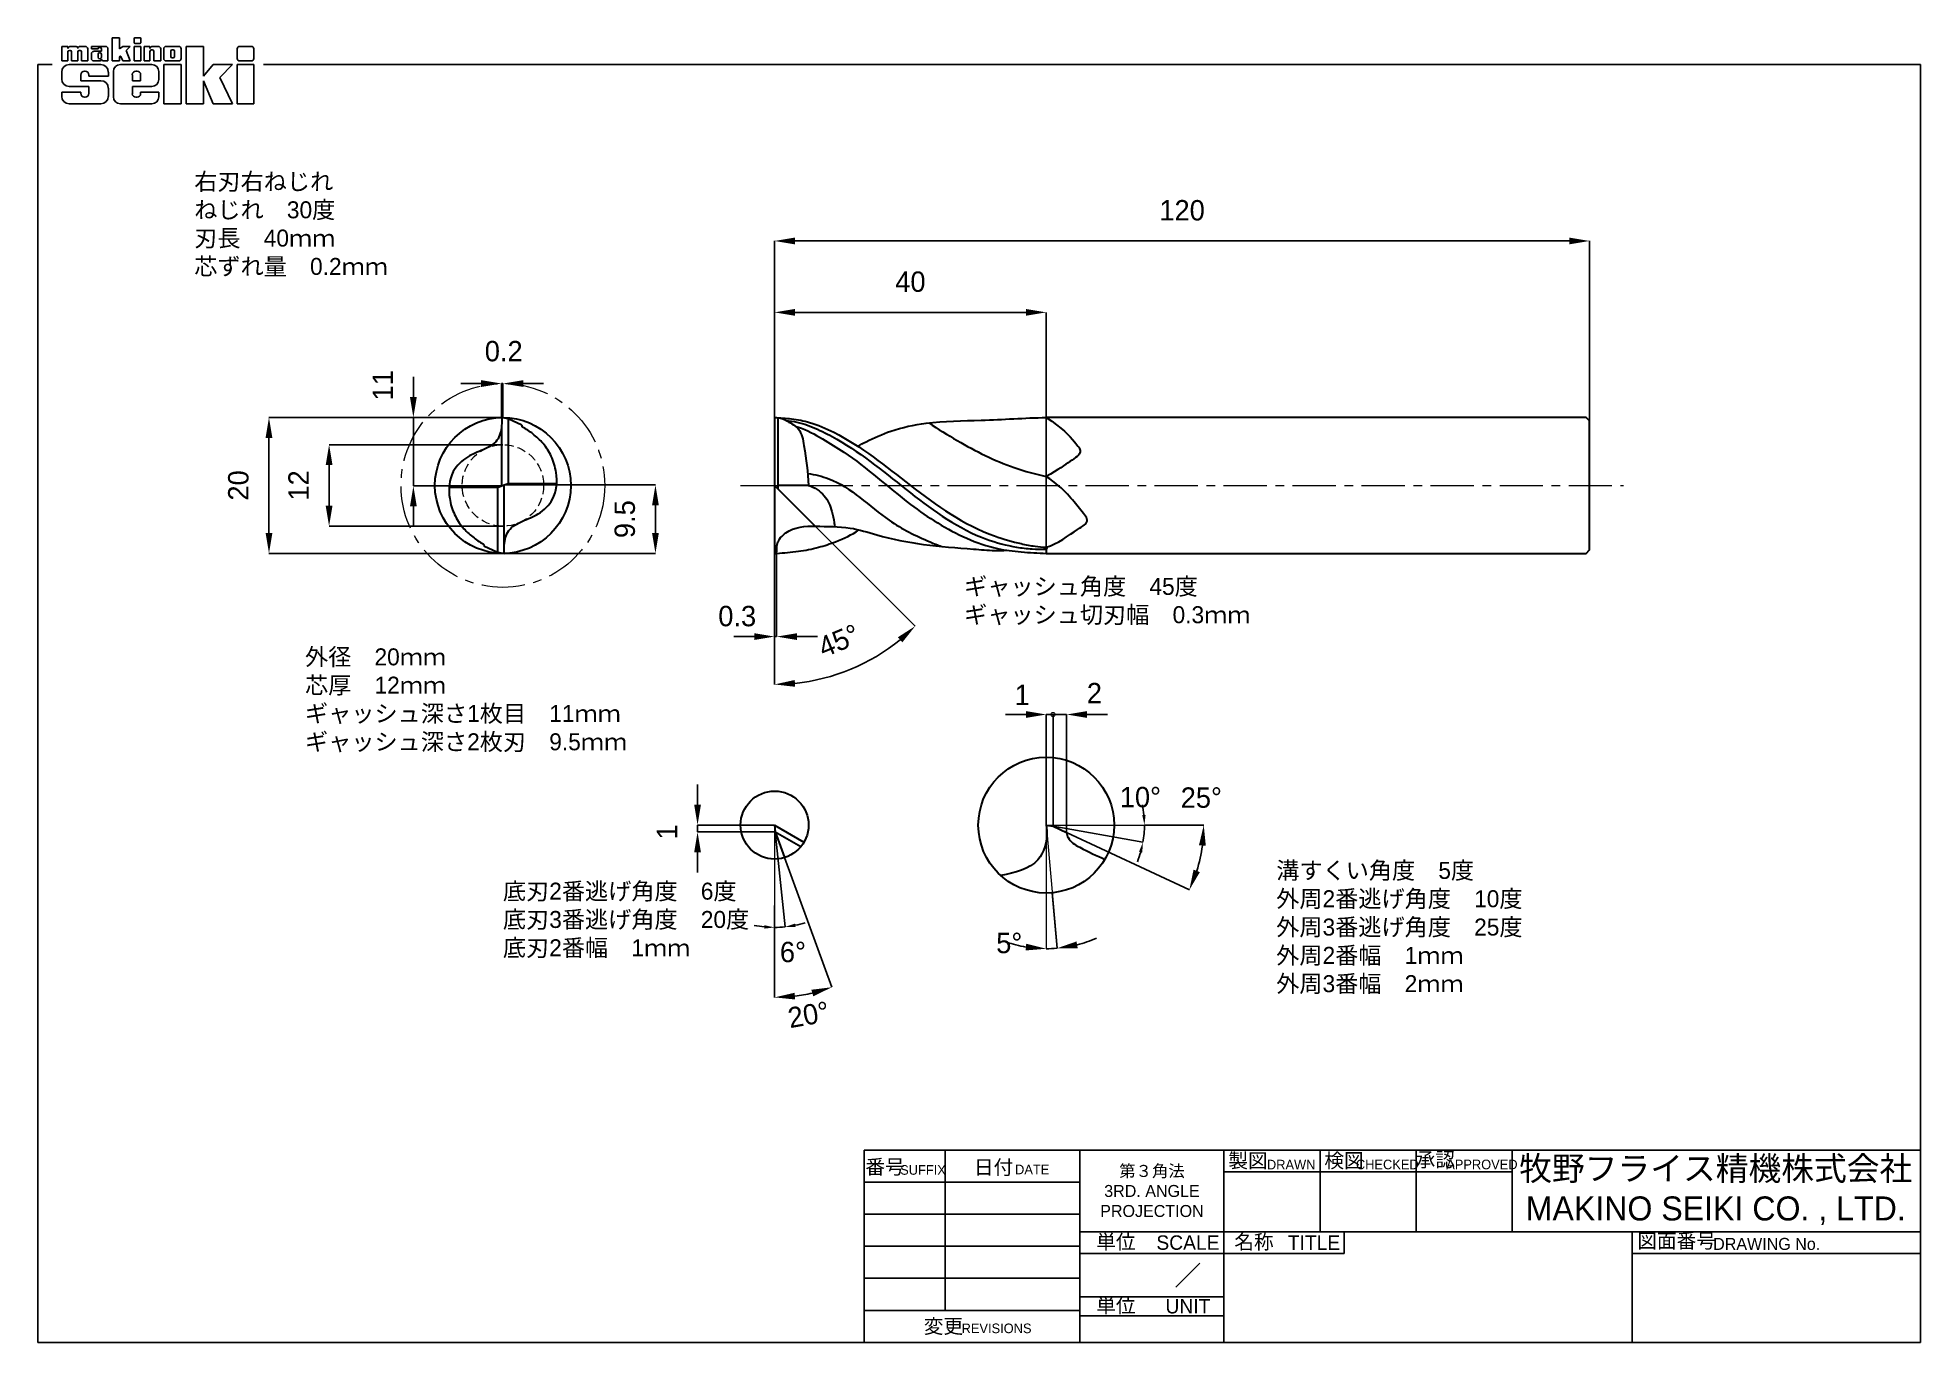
# Paper-space layout '用紙A4横' of a CAD drawing. Header units: millimetres. Extents: x 4 to 281, y 4 to 196.
# The model-space entities are those that its viewports show. They can reach past a viewport. Long polylines and large blocks are cut down to what shows.
import ezdxf
from ezdxf.enums import TextEntityAlignment as Align

# ---------------------------------------------------------------- set-up
doc = ezdxf.new("R2010")
doc.units = ezdxf.units.MM
doc.linetypes.add('CENTER', pattern=[50.8, 31.75, -6.35, 6.35, -6.35])
doc.linetypes.add('HIDDEN', pattern=[9.525, 6.35, -3.175])
for name, color, linetype, lineweight in [('01_中心線', 5, 'CENTER', 5), ('03_外形線', 7, 'Continuous', 30), ('04_寸法線', 1, 'Continuous', 15)]:
    doc.layers.add(name, color=color, linetype=linetype, lineweight=lineweight)
doc.layers.get('Defpoints').off()
doc.styles.get("Standard").update_dxf_attribs({"font": 'msgoth90.ttc'})
doc.dimstyles.new('DIM', dxfattribs={"dimtxt": 7.5, "dimasz": 10, "dimexe": 0, "dimexo": 0, "dimgap": 3, "dimtad": 1, "dimdsep": 46, "dimtxsty": 'Standard', "dimcen": 2.5, "dimazin": 2, "dimtfac": 1, "dimtmove": 1, "dimatfit": 3, "dimfxl": 1, "dimarcsym": 0})

# ---------------------------------------------------------------- blocks, each defined once
blk = doc.blocks.new('A$C31036831')
at = {"color": 4, "linetype": 'Continuous'}
for p, q in [((10.97, 192.06), (12.06, 192.06)), ((10.97, 192.06), (10.97, 188.65)), ((12.06, 192.06), (12.06, 190.42)), ((14.22, 191.32), (14.22, 191.93)), ((14.34, 192.05), (15.07, 192.05)), ((15.19, 191.93), (15.19, 191.32)), ((3.54, 190.78), (3.54, 188.65)), ((4.45, 190.78), (3.54, 190.78)), ((3.54, 188.65), (4.45, 188.65)), ((4.45, 190.47), (4.45, 190.78)), ((4.45, 188.65), (4.45, 189.96)), ((4.66, 190.17), (4.78, 190.17)), ((5.66, 190.78), (4.73, 190.78)), ((5, 189.96), (5, 188.65)), ((5, 188.65), (5.91, 188.65)), ((5.91, 190.47), (5.91, 190.53)), ((5.91, 188.65), (5.91, 189.96)), ((6.12, 190.17), (6.24, 190.17)), ((7, 190.78), (6.17, 190.78)), ((6.46, 189.96), (6.46, 188.65)), ((6.46, 188.65), (7.37, 188.65)), ((7.37, 188.65), (7.37, 190.41)), ((7.92, 190.78), (9.98, 190.78)), ((7.92, 190.41), (7.92, 190.78)), ((8.89, 190.41), (7.92, 190.41)), ((7.92, 188.95), (7.92, 189.68)), ((8.22, 188.65), (9.12, 188.65)), ((8.28, 190.05), (9.38, 190.05)), ((8.89, 189.62), (8.89, 189.19)), ((9.38, 190.05), (9.38, 190.41)), ((9.38, 189.19), (9.38, 189.62)), ((9.7, 188.65), (9.66, 188.65)), ((10.35, 188.65), (9.7, 188.65)), ((10.35, 190.41), (10.35, 188.65)), ((10.97, 188.65), (12.06, 188.65)), ((12.06, 190.42), (12.55, 190.78)), ((12.06, 188.65), (12.06, 189.26)), ((12.21, 189.34), (12.23, 189.29)), ((12.23, 189.29), (12.55, 188.65)), ((12.55, 190.78), (13.64, 190.78)), ((12.55, 188.65), (13.64, 188.65)), ((13.64, 190.78), (13.03, 190.18)), ((13.03, 190.18), (13.64, 188.65)), ((14.22, 190.78), (15.19, 190.78)), ((14.22, 188.65), (14.22, 190.78)), ((15.19, 188.65), (14.22, 188.65)), ((15.07, 191.2), (14.34, 191.2)), ((15.19, 190.78), (15.19, 188.65)), ((15.68, 190.77), (16.53, 190.77)), ((15.68, 188.64), (15.68, 190.77)), ((16.53, 188.64), (15.68, 188.64)), ((16.53, 190.77), (16.53, 190.47)), ((16.53, 190.07), (16.53, 188.64)), ((16.87, 190.28), (16.75, 190.28)), ((16.82, 190.77), (17.75, 190.77)), ((17.08, 188.64), (17.08, 190.07)), ((18.12, 188.64), (17.08, 188.64)), ((18.12, 190.4), (18.12, 188.64)), ((18.56, 190.41), (18.56, 189.01)), ((20.75, 190.78), (18.93, 190.78)), ((18.93, 188.65), (20.75, 188.65)), ((19.59, 189.29), (19.59, 190.08)), ((19.81, 190.29), (19.93, 190.29)), ((19.93, 189.07), (19.81, 189.07)), ((20.14, 190.08), (20.14, 189.29)), ((21.12, 189.01), (21.12, 190.41)), ((24.4, 190.78), (21.85, 190.78)), ((21.85, 190.78), (21.85, 182.32)), ((24.4, 186.4), (24.4, 190.78)), ((29.39, 190.41), (29.39, 189.01)), ((31.46, 190.78), (29.75, 190.78)), ((29.75, 188.65), (31.46, 188.65)), ((31.82, 189.01), (31.82, 190.41)), ((3.54, 187), (3.54, 185.97)), ((9.31, 188.1), (4.63, 188.1)), ((6.33, 185.73), (6.33, 186.55)), ((9.31, 185.73), (6.33, 185.73)), ((6.91, 187.13), (6.97, 187.13)), ((7.55, 186.55), (7.55, 186.4)), ((7.55, 186.4), (10.41, 186.4)), ((10.41, 186.4), (10.41, 187)), ((11.14, 187.07), (11.14, 183.36)), ((16.8, 188.1), (12.17, 188.1)), ((13.94, 186.61), (13.94, 185.73)), ((13.94, 185.73), (15.15, 185.73)), ((14.64, 187.13), (14.45, 187.13)), ((15.15, 185.73), (15.15, 186.61)), ((17.83, 185.91), (17.83, 187.07)), ((18.56, 182.32), (18.56, 188.1)), ((18.56, 188.1), (21.12, 188.1)), ((21.12, 188.1), (21.12, 182.32)), ((25.86, 188.1), (24.4, 186.4)), ((24.4, 185.73), (25.86, 182.32)), ((24.4, 182.32), (24.4, 185.73)), ((28.66, 188.1), (25.86, 188.1)), ((26.83, 186.21), (28.66, 188.1)), ((28.66, 182.32), (26.83, 186.21)), ((29.39, 182.32), (29.39, 188.1)), ((29.39, 188.1), (31.82, 188.1)), ((31.82, 188.1), (31.82, 182.32)), ((6.33, 184.02), (3.54, 184.02)), ((3.54, 184.02), (3.54, 183.42)), ((4.63, 184.88), (7.55, 184.88)), ((6.33, 183.87), (6.33, 184.02)), ((6.97, 183.29), (6.91, 183.29)), ((7.55, 184.88), (7.55, 183.87)), ((10.41, 183.42), (10.41, 184.63)), ((13.94, 183.81), (13.94, 184.88)), ((13.94, 184.88), (16.8, 184.88)), ((14.64, 183.29), (14.45, 183.29)), ((17.83, 184.02), (15.15, 184.02)), ((15.15, 184.02), (15.15, 183.81)), ((17.83, 183.36), (17.83, 184.02)), ((4.63, 182.32), (9.31, 182.32)), ((12.17, 182.32), (16.8, 182.32)), ((21.12, 182.32), (18.56, 182.32)), ((21.85, 182.32), (24.4, 182.32)), ((25.86, 182.32), (28.66, 182.32)), ((31.82, 182.32), (29.39, 182.32))]:
    blk.add_line(p, q, dxfattribs=at)
at = {"color": 5}
for p, q in [((0, 0), (0, 188.1)), ((0, 188.1), (2.12, 188.1)), ((33.24, 188.1), (277.2, 188.1)), ((277.2, 188.1), (277.2, 0)), ((153.45, 28.29), (121.71, 28.29)), ((121.71, 28.29), (121.71, 0)), ((277.2, 28.29), (153.45, 28.29)), ((153.45, 28.29), (153.45, 0)), ((174.66, 28.29), (174.66, 0)), ((188.81, 28.29), (188.81, 16.26)), ((202.95, 28.29), (202.95, 16.26)), ((217.09, 28.29), (217.09, 16.26)), ((277.2, 16.26), (153.45, 16.26)), ((234.77, 16.26), (234.77, 0)), ((174.66, 6.72), (153.45, 6.72)), ((121.71, 4.71), (153.45, 4.71)), ((277.2, 0), (0, 0))]:
    blk.add_line(p, q, dxfattribs=at)
at = {"color": 4}
for p, q in [((133.61, 28.29), (133.61, 4.71)), ((217.09, 25.1), (174.66, 25.1)), ((121.71, 23.57), (153.45, 23.57)), ((121.71, 18.86), (153.45, 18.86)), ((121.71, 14.14), (153.45, 14.14)), ((192.34, 16.26), (192.34, 13.08)), ((192.34, 13.08), (153.45, 13.08)), ((171.13, 11.67), (167.59, 8.13)), ((277.2, 13.08), (234.77, 13.08)), ((121.71, 9.43), (153.45, 9.43)), ((174.66, 3.89), (153.45, 3.89))]:
    blk.add_line(p, q, dxfattribs=at)
at = {"color": 4, "linetype": 'Continuous'}
for centre, radius, start, end in [((14.34, 191.93), 0.122, 90, 180), ((14.34, 191.32), 0.122, 180, 270), ((15.07, 191.93), 0.122, 0, 90), ((15.07, 191.32), 0.122, 270, 0), ((4.82, 190.41), 0.38, 104.5929, 170.3806), ((4.66, 189.96), 0.213, 90, 180), ((4.78, 189.96), 0.213, 0, 90), ((5.66, 190.53), 0.243, 0, 90), ((6.27, 190.42), 0.369, 106.3391, 172.2243), ((6.12, 189.96), 0.213, 90, 180), ((6.24, 189.96), 0.213, 0, 90), ((7, 190.41), 0.365, 0, 90), ((8.28, 189.68), 0.365, 90, 180), ((8.22, 188.95), 0.304, 180, 270), ((9.13, 190.41), 0.243, 90, 180), ((9.13, 189.62), 0.243, 90, 180), ((9.13, 189.19), 0.243, 180, 270), ((9.12, 188.9), 0.254, 268.5785, 359.0601), ((9.13, 190.41), 0.243, 0, 90), ((9.13, 189.62), 0.243, 0, 90), ((9.13, 189.19), 0.243, 270, 307.064), ((9.13, 189.19), 0.243, 308.3303, 0), ((9.13, 189.19), 0.243, 307.064, 308.3303), ((9.7, 188.98), 0.339, 194.8664, 263.4458), ((9.98, 190.41), 0.365, 0, 90), ((12.15, 189.27), 0.0864, 44.5895, 190.9428), ((16.87, 190.43), 0.339, 99.3276, 173.0573), ((16.75, 190.07), 0.213, 90, 180), ((16.87, 190.07), 0.213, 0, 90), ((17.75, 190.4), 0.365, 0, 90), ((18.93, 190.41), 0.365, 90, 180), ((18.93, 189.01), 0.365, 180, 270), ((19.81, 190.08), 0.213, 90, 180), ((19.81, 189.29), 0.213, 180, 270), ((19.93, 190.08), 0.213, 0, 90), ((19.93, 189.29), 0.213, 270, 0), ((20.75, 190.41), 0.365, 0, 90), ((20.75, 189.01), 0.365, 270, 0), ((29.75, 190.41), 0.365, 90, 180), ((29.75, 189.01), 0.365, 180, 270), ((31.46, 190.41), 0.365, 0, 90), ((31.46, 189.01), 0.365, 270, 0), ((4.63, 187), 1.09, 90, 180), ((4.63, 185.97), 1.09, 180, 270), ((6.91, 186.55), 0.578, 90, 180), ((6.97, 186.55), 0.578, 0, 90), ((9.31, 187), 1.09, 0, 90), ((9.31, 184.63), 1.09, 0, 90), ((12.17, 187.07), 1.03, 90, 180), ((14.45, 186.61), 0.517, 90, 180), ((14.64, 186.61), 0.517, 0, 90), ((16.8, 187.07), 1.03, 0, 90), ((16.8, 185.91), 1.03, 270, 0), ((4.63, 183.42), 1.09, 180, 270), ((6.91, 183.87), 0.578, 180, 270), ((6.97, 183.87), 0.578, 270, 0), ((9.31, 183.42), 1.09, 270, 0), ((12.17, 183.36), 1.03, 180, 270), ((14.45, 183.81), 0.517, 180, 270), ((14.64, 183.81), 0.517, 270, 0), ((16.8, 183.36), 1.03, 270, 0)]:
    blk.add_arc(centre, radius, start, end, dxfattribs=at)
at = {"color": 4}
for s, height, p in [('番号', 2.121, (124.76, 25.86)), ('SUFFIX', 1.414, (130.35, 25.38)), ('日付', 2.121, (140.74, 25.8)), ('DATE', 1.414, (146.43, 25.45)), ('変更', 2.121, (133.36, 2.41)), ('REVISIONS', 1.414, (141.18, 2.06))]:
    blk.add_text(s, height=height, dxfattribs=at).set_placement(p, align=Align.MIDDLE)
for s, insert, char_height, width, attachment_point in [('製図', (178.2, 25.46), 2.121, 15.9107, 8), ('検図', (192.34, 25.46), 2.121, 15.9107, 8), ('承認', (205.78, 25.6), 2.121, 15.9107, 8), ('牧野フライス精機株式会社\\PMAKINO SEIKI CO. , LTD.', (247.07, 22.33), 3.5357, 83.0892, 5), ('第３角法\\P3RD. ANGLE\\PPROJECTION', (164.06, 22.27), 1.768, 19.4464, 5), ('DRAWN', (184.56, 25.46), 1.414, 17.6786, 8), ('CHECKED', (198.71, 25.46), 1.414, 17.6786, 8), ('APPROVED', (212.64, 25.46), 1.414, 17.6786, 8), ('単位', (158.75, 14.67), 2.121, 12.375, 5), ('SCALE', (169.36, 14.67), 2.121, 12.375, 5), ('名称', (179.08, 14.67), 2.121, 12.375, 5), ('TITLE', (187.92, 14.67), 2.121, 12.375, 5), ('図面番号', (241.31, 13.65), 2.121, 12.375, 8), ('DRAWING No.', (254.57, 13.58), 1.7679, 28.2857, 8), ('単位', (158.75, 5.3), 2.121, 12.375, 5), ('UNIT', (169.36, 5.3), 2.121, 12.375, 5)]:
    blk.add_mtext(s, dxfattribs=dict(at, insert=insert, char_height=char_height, width=width, attachment_point=attachment_point))
blk = doc.blocks.new('*D3')
at = {"layer": '04_寸法線', "color": 0, "lineweight": -2, "ltscale": 0.2}
for p, q in [((86.8, 165), (83.8, 165)), ((89.8, 160), (89.8, 165)), ((89.8, 165), (90, 165)), ((90, 159.96), (90, 165)), ((93, 165), (96, 165))]:
    blk.add_line(p, q, dxfattribs=at)
at = {"layer": '04_寸法線', "color": 0}
for points in [[(86.8, 164.5), (86.8, 165.5), (89.8, 165)], [(93, 165.5), (93, 164.5), (90, 165)]]:
    blk.add_solid(points, dxfattribs=at)
at = {"layer": '04_寸法線', "color": 0, "ltscale": 0.2, "insert": (90.12, 169.75), "char_height": 3, "attachment_point": 5}
blk.add_mtext('0.2', dxfattribs=at)
blk = doc.blocks.new('*D7')
at = {"layer": '04_寸法線', "color": 0, "lineweight": -2, "ltscale": 0.2}
for p, q in [((130, 140), (130, 127.75)), ((130.3, 140), (130.3, 127.75)), ((127, 127.75), (124, 127.75)), ((130.3, 127.75), (130, 127.75)), ((133.3, 127.75), (136.3, 127.75))]:
    blk.add_line(p, q, dxfattribs=at)
at = {"layer": '04_寸法線', "color": 0}
for points in [[(127, 127.25), (127, 128.25), (130, 127.75)], [(133.3, 128.25), (133.3, 127.25), (130.3, 127.75)]]:
    blk.add_solid(points, dxfattribs=at)
at = {"layer": '04_寸法線', "color": 0, "ltscale": 0.2, "insert": (124.5, 130.75), "char_height": 3, "attachment_point": 5}
blk.add_mtext('0.3', dxfattribs=at)
blk = doc.blocks.new('*D10')
at = {"layer": '04_寸法線', "color": 0, "lineweight": -2, "ltscale": 0.2}
for p, q in [((136, 144), (150.71, 129.29)), ((130, 140), (130, 120.71))]:
    blk.add_line(p, q, dxfattribs=at)
blk.add_arc((130, 150), 29.29, 275.8705, 309.1295, dxfattribs=at)
at = {"layer": '04_寸法線', "color": 0}
for points in [[(148.82, 126.91), (148.15, 127.65), (150.71, 129.29)], [(132.97, 121.36), (133.02, 120.36), (130, 120.71)]]:
    blk.add_solid(points, dxfattribs=at)
at = {"layer": '04_寸法線', "color": 0, "ltscale": 0.2, "insert": (139.47, 127.14), "char_height": 3, "attachment_point": 5, "rotation": 22.5}
blk.add_mtext('45%%d', dxfattribs=at)
blk = doc.blocks.new('*D11')
at = {"layer": '04_寸法線', "color": 0, "lineweight": -2, "ltscale": 0.2}
for p, q in [((130, 160), (130, 175.48)), ((133, 175.48), (167, 175.48)), ((170, 140.91), (170, 175.48))]:
    blk.add_line(p, q, dxfattribs=at)
at = {"layer": '04_寸法線', "color": 0}
for points in [[(133, 175.98), (133, 174.98), (130, 175.48)], [(167, 174.98), (167, 175.98), (170, 175.48)]]:
    blk.add_solid(points, dxfattribs=at)
at = {"layer": '04_寸法線', "color": 0, "ltscale": 0.2, "insert": (150, 179.98), "char_height": 3, "attachment_point": 5}
blk.add_mtext('40', dxfattribs=at)
blk = doc.blocks.new('*D12')
at = {"layer": '04_寸法線', "color": 0, "lineweight": -2, "ltscale": 0.2}
for p, q in [((130, 160), (130, 185.99)), ((133, 185.99), (247, 185.99)), ((250, 159.5), (250, 185.99))]:
    blk.add_line(p, q, dxfattribs=at)
at = {"layer": '04_寸法線', "color": 0}
for points in [[(133, 186.49), (133, 185.49), (130, 185.99)], [(247, 185.49), (247, 186.49), (250, 185.99)]]:
    blk.add_solid(points, dxfattribs=at)
at = {"layer": '04_寸法線', "color": 0, "ltscale": 0.2, "insert": (190, 190.49), "char_height": 3, "attachment_point": 5}
blk.add_mtext('120', dxfattribs=at)
blk = doc.blocks.new('*D15')
at = {"layer": '04_寸法線', "color": 0, "lineweight": -2, "ltscale": 0.2}
for p, q in [((76.82, 163), (76.82, 166)), ((89.8, 160), (76.82, 160)), ((76.82, 149.93), (76.82, 160)), ((89.8, 149.93), (76.82, 149.93)), ((76.82, 146.93), (76.82, 143.93))]:
    blk.add_line(p, q, dxfattribs=at)
at = {"layer": '04_寸法線', "color": 0}
for points in [[(76.32, 163), (77.32, 163), (76.82, 160)], [(77.32, 146.93), (76.32, 146.93), (76.82, 149.93)]]:
    blk.add_solid(points, dxfattribs=at)
at = {"layer": '04_寸法線', "color": 0, "ltscale": 0.2, "insert": (72.32, 164.74), "char_height": 3, "attachment_point": 5, "rotation": 90}
blk.add_mtext('11', dxfattribs=at)
blk = doc.blocks.new('*D17')
at = {"layer": '04_寸法線', "color": 0, "lineweight": -2, "ltscale": 0.2}
for p, q in [((90, 156), (64.41, 156)), ((64.41, 153), (64.41, 147)), ((90, 144), (64.41, 144))]:
    blk.add_line(p, q, dxfattribs=at)
at = {"layer": '04_寸法線', "color": 0}
for points in [[(64.91, 153), (63.91, 153), (64.41, 156)], [(63.91, 147), (64.91, 147), (64.41, 144)]]:
    blk.add_solid(points, dxfattribs=at)
at = {"layer": '04_寸法線', "color": 0, "ltscale": 0.2, "insert": (59.91, 150), "char_height": 3, "attachment_point": 5, "rotation": 90}
blk.add_mtext('12', dxfattribs=at)
blk = doc.blocks.new('*D18')
at = {"layer": '04_寸法線', "color": 0, "lineweight": -2, "ltscale": 0.2}
for p, q in [((89.8, 160), (55.56, 160)), ((55.56, 157), (55.56, 143)), ((90.2, 140), (55.56, 140))]:
    blk.add_line(p, q, dxfattribs=at)
at = {"layer": '04_寸法線', "color": 0}
for points in [[(56.06, 157), (55.06, 157), (55.56, 160)], [(55.06, 143), (56.06, 143), (55.56, 140)]]:
    blk.add_solid(points, dxfattribs=at)
at = {"layer": '04_寸法線', "color": 0, "ltscale": 0.2, "insert": (51.06, 150), "char_height": 3, "attachment_point": 5, "rotation": 90}
blk.add_mtext('20', dxfattribs=at)
blk = doc.blocks.new('*D19')
at = {"layer": '04_寸法線', "color": 0, "lineweight": -2, "ltscale": 0.2}
for p, q in [((90.2, 150.07), (112.46, 150.07)), ((112.46, 147.07), (112.46, 143)), ((90.2, 140), (112.46, 140))]:
    blk.add_line(p, q, dxfattribs=at)
at = {"layer": '04_寸法線', "color": 0}
for points in [[(112.96, 147.07), (111.96, 147.07), (112.46, 150.07)], [(111.96, 143), (112.96, 143), (112.46, 140)]]:
    blk.add_solid(points, dxfattribs=at)
at = {"layer": '04_寸法線', "color": 0, "ltscale": 0.2, "insert": (107.96, 145.04), "char_height": 3, "attachment_point": 5, "rotation": 90}
blk.add_mtext('9.5', dxfattribs=at)
blk = doc.blocks.new('*D21')
at = {"layer": '04_寸法線', "color": 0, "linetype": 'ByBlock', "lineweight": -2, "ltscale": 0.2}
blk.add_line((130.11, 99), (131.57, 85.02), dxfattribs=at)
at = {"layer": '04_寸法線', "color": 0, "lineweight": -2, "ltscale": 0.2}
for start, end in [(258.5839, 264.292), (270, 276), (281.708, 287.4161)]:
    blk.add_arc((130, 100), 15.06, start, end, dxfattribs=at)
at = {"layer": '04_寸法線', "color": 0}
for points in [[(128.49, 84.76), (128.51, 85.26), (130, 84.94)], [(133.02, 85.5), (133.1, 85), (131.57, 85.02)]]:
    blk.add_solid(points, dxfattribs=at)
at = {"layer": '04_寸法線', "color": 0, "ltscale": 0.2, "insert": (132.7, 81.3), "char_height": 3, "attachment_point": 5}
blk.add_mtext('6%%d', dxfattribs=at)
blk = doc.blocks.new('*D29')
at = {"layer": '04_寸法線', "color": 0, "lineweight": -2, "ltscale": 0.2}
for p, q in [((131.48, 95.22), (138.43, 76.13)), ((130, 88.17), (130, 74.64))]:
    blk.add_line(p, q, dxfattribs=at)
blk.add_arc((130, 99.29), 24.65, 276.9787, 283.0213, dxfattribs=at)
at = {"layer": '04_寸法線', "color": 0}
for points in [[(132.96, 75.32), (133.02, 74.33), (130, 74.64)], [(135.7, 74.8), (135.41, 75.76), (138.43, 76.13)]]:
    blk.add_solid(points, dxfattribs=at)
at = {"layer": '04_寸法線', "color": 0, "ltscale": 0.2, "insert": (135, 72.08), "char_height": 3, "attachment_point": 5, "rotation": 10}
blk.add_mtext('20%%d', dxfattribs=at)
blk = doc.blocks.new('*D30')
at = {"layer": '04_寸法線', "color": 0, "lineweight": -2, "ltscale": 0.2}
for p, q in [((167, 116.28), (164, 116.28)), ((170, 100), (170, 116.28)), ((170, 116.28), (171, 116.28)), ((171, 99.82), (171, 116.28))]:
    blk.add_line(p, q, dxfattribs=at)
at = {"layer": '04_寸法線', "color": 0}
blk.add_solid([(167, 115.78), (167, 116.78), (170, 116.28)], dxfattribs=at)
at = {"layer": '04_寸法線', "color": 0, "ltscale": 0.2, "insert": (166.46, 119.17), "char_height": 3, "attachment_point": 5}
blk.add_mtext('1', dxfattribs=at)
blk = doc.blocks.new('_None')
blk = doc.blocks.new('*D31')
at = {"layer": '04_寸法線', "color": 0, "lineweight": -2, "ltscale": 0.2}
for p, q in [((171, 99.82), (171, 116.28)), ((171, 116.28), (173, 116.28)), ((173, 98.89), (173, 116.28)), ((176, 116.28), (179, 116.28))]:
    blk.add_line(p, q, dxfattribs=at)
at = {"layer": '04_寸法線', "color": 0}
blk.add_solid([(176, 116.78), (176, 115.78), (173, 116.28)], dxfattribs=at)
at = {"layer": '04_寸法線', "color": 0, "ltscale": 0.2, "insert": (177.09, 119.43), "char_height": 3, "attachment_point": 5}
blk.add_mtext('2', dxfattribs=at)
blk = doc.blocks.new('*D32')
at = {"layer": '04_寸法線', "color": 0, "lineweight": -2, "ltscale": 0.2}
blk.add_line((171, 99.82), (184.24, 97.49), dxfattribs=at)
for start, end in [(5.9481, 11.8961), (350, 0), (338.1039, 344.0519)]:
    blk.add_arc((170, 100), 14.46, start, end, dxfattribs=at)
at = {"layer": '04_寸法線', "color": 0}
for points in [[(184.13, 101.49), (184.63, 101.51), (184.46, 100)], [(184.14, 95.97), (183.66, 96.08), (184.24, 97.49)]]:
    blk.add_solid(points, dxfattribs=at)
at = {"layer": '04_寸法線', "color": 0, "ltscale": 0.2, "insert": (183.86, 104.1), "char_height": 3, "attachment_point": 5}
blk.add_mtext('10%%d', dxfattribs=at)
blk = doc.blocks.new('*D33')
at = {"layer": '04_寸法線', "color": 0, "lineweight": -2, "ltscale": 0.2}
for p, q in [((184.46, 100), (193.19, 100)), ((173, 98.89), (191.07, 90.46))]:
    blk.add_line(p, q, dxfattribs=at)
blk.add_arc((170.62, 100), 22.57, 342.6225, 352.3775, dxfattribs=at)
at = {"layer": '04_寸法線', "color": 0}
for points in [[(193.49, 96.97), (192.49, 97.04), (193.19, 100)], [(191.69, 93.44), (192.62, 93.08), (191.07, 90.46)]]:
    blk.add_solid(points, dxfattribs=at)
at = {"layer": '04_寸法線', "color": 0, "ltscale": 0.2, "insert": (192.83, 104.03), "char_height": 3, "attachment_point": 5}
blk.add_mtext('25%%d', dxfattribs=at)
blk = doc.blocks.new('*D34')
at = {"layer": '04_寸法線', "color": 0, "lineweight": -2, "ltscale": 0.2}
blk.add_line((170.87, 90.04), (171.59, 81.87), dxfattribs=at)
for start, end in [(284.4543, 293.9085), (251.0915, 260.5457), (270, 275)]:
    blk.add_arc((170, 100), 18.2, start, end, dxfattribs=at)
at = {"layer": '04_寸法線', "color": 0}
for points in [[(166.97, 81.55), (167.05, 82.54), (170, 81.8)], [(174.46, 82.87), (174.63, 81.88), (171.59, 81.87)]]:
    blk.add_solid(points, dxfattribs=at)
at = {"layer": '04_寸法線', "color": 0, "ltscale": 0.2, "insert": (164.55, 82.63), "char_height": 3, "attachment_point": 5}
blk.add_mtext('5%%d', dxfattribs=at)
blk = doc.blocks.new('*D35')
at = {"layer": '04_寸法線', "color": 0, "lineweight": -2, "ltscale": 0.2}
for p, q in [((118.66, 103), (118.66, 106)), ((130, 100), (118.66, 100)), ((118.66, 99), (118.66, 100)), ((130.11, 99), (118.66, 99)), ((118.66, 96), (118.66, 93))]:
    blk.add_line(p, q, dxfattribs=at)
at = {"layer": '04_寸法線', "color": 0}
for points in [[(118.16, 103), (119.16, 103), (118.66, 100)], [(119.16, 96), (118.16, 96), (118.66, 99)]]:
    blk.add_solid(points, dxfattribs=at)
at = {"layer": '04_寸法線', "color": 0, "ltscale": 0.2, "insert": (114.16, 99), "char_height": 3, "attachment_point": 5, "rotation": 90}
blk.add_mtext('1', dxfattribs=at)

msp = doc.modelspace()

# ---------------------------------------------------------------- hatches: boundary and pattern name
at = {"layer": '04_寸法線', "ltscale": 0.2}
h = msp.add_hatch(color=256, dxfattribs=at)
h.set_gradient(color1=(255, 0, 0), one_color=1)
h.paths.add_polyline_path([(171, 115.78, 0.4142136), (171.5, 116.28, 0.4142136), (171, 116.78)])
h.paths.add_polyline_path([(171.5, 116.28, 0.4142136), (171, 116.78), (171, 115.78, 0.4142136)], flags=16)

# ---------------------------------------------------------------- linework, layer by layer
at = {"layer": '01_中心線', "ltscale": 0.2}
msp.add_line((125, 150), (255, 150), dxfattribs=at)
msp.add_circle((90, 150), 15, dxfattribs=at)
at = {"layer": '03_外形線', "ltscale": 0.2}
for p, q in [((90.8, 159.822), (89.8, 159.998)), ((89.8, 158.835), (89.8, 149.927)), ((92.8, 158.889), (90.8, 159.822)), ((90.8, 159.822), (90.8, 150.291)), ((130.5, 159.972), (130.5, 149.5)), ((89.2, 149.709), (82.086, 149.709)), ((89.2, 149.709), (90.2, 150.073)), ((89.2, 149.709), (89.2, 140.178)), ((89.8, 149.927), (90.8, 150.291)), ((90.2, 141.165), (90.2, 150.073)), ((90.8, 150.291), (97.914, 150.293)), ((130, 150), (136, 144)), ((135, 150), (130.5, 150)), ((87.2, 141.111), (89.2, 140.178)), ((89.2, 140.178), (90.2, 140.002)), ((170, 140.62), (170, 140)), ((130, 100), (130.105, 99)), ((130, 100), (134.33, 97.5)), ((170, 100), (171, 99.824)), ((171, 99.824), (173, 98.891)), ((130.105, 99), (133.866, 96.829)), ((130.105, 99), (131.479, 95.224))]:
    msp.add_line(p, q, dxfattribs=at)
at = {"layer": '03_外形線'}
for points in [[(130, 160), (130, 140), (130.3, 140)], [(170, 160), (169.93, 160)], [(170, 140), (249.5, 140), (250, 140.5), (250, 159.5), (249.5, 160), (170, 160)]]:
    msp.add_lwpolyline(points, dxfattribs=at)
msp.add_circle((90, 150), 10, dxfattribs=at)
at = {"layer": '03_外形線', "ltscale": 0.2}
for centre, radius in [((170, 100), 10), ((130, 100), 5)]:
    msp.add_circle(centre, radius, dxfattribs=at)
msp.add_arc((169.987, 140.763), 0.143, 275.09383, 84.90617, dxfattribs=at)
for points, start_tangent, end_tangent in [([(89.8, 159.998), (89.8, 158.835), (89.131, 156.65), (87.118, 155.263), (84.8, 154.184), (82.697, 152.036), (82.167, 148.088), (82.883, 145.712), (84.086, 143.822), (85.575, 142.419), (87.112, 141.404)], (0.0967121, -0.9953124), (0.8978125, -0.4403779)), ([(89.8, 159.998), (89.8, 158.835), (89.131, 156.65), (87.118, 155.263), (84.8, 154.184), (82.697, 152.036), (82.167, 148.088), (82.883, 145.712), (84.086, 143.822), (85.575, 142.419), (87.112, 141.404)], (0.0967121, -0.9953124), (0.8978125, -0.4403779)), ([(89.8, 159.998), (89.8, 158.835), (89.131, 156.65), (87.118, 155.263), (84.8, 154.184), (82.697, 152.036), (82.167, 148.088), (82.883, 145.712), (84.086, 143.822), (85.575, 142.419), (87.112, 141.404)], (0.0967121, -0.9953124), (0.8978125, -0.4403779)), ([(90.2, 140.002), (90.2, 141.165), (90.869, 143.35), (92.882, 144.737), (95.2, 145.816), (97.303, 147.964), (97.833, 151.912), (97.117, 154.288), (95.914, 156.178), (94.425, 157.581), (92.888, 158.596)], (-0.0967121, 0.9953124), (-0.8978125, 0.4403779)), ([(92.8, 158.889), (92.8, 158.681), (92.888, 158.596)], (-0.3658456, -0.9306756), (0.80288, -0.5961406)), ([(130.5, 159.972), (131.881, 159.462), (133.522, 158.285), (134.327, 155.87), (135.008, 150.017)], (0.9955079, -0.0946781), (0.0475651, -0.9988681)), ([(87.2, 141.111), (87.2, 141.319), (87.112, 141.404)], (0.3658456, 0.9306756), (-0.80288, 0.5961406)), ([(130.3, 140), (130.418, 141.443), (131.662, 143.01), (136, 144)], (0.0637815, 0.9979639), (0.9992113, -0.039708))]:
    msp.add_spline(points, degree=3, dxfattribs=dict(at, start_tangent=start_tangent, end_tangent=end_tangent))
for points, knots in [([(130, 160), (130.838, 159.954), (132.575, 159.857), (135.551, 159.281), (141.815, 156.596), (150.037, 149.728), (158.997, 143.402), (165.642, 141.549), (168.204, 141.035), (169.447, 140.945), (170, 140.905)], [0, 0, 0, 0, 2.5167559, 5.2153575, 9.0481969, 22.7942876, 37.2283326, 41.3201264, 43.3961856, 45.0567148, 45.0567148, 45.0567148, 45.0567148]), ([(131.645, 159.584), (132.201, 159.522), (133.805, 159.282), (136.355, 158.327), (142.223, 155.266), (149.796, 148.86), (158.373, 142.676), (164.866, 140.992), (167.834, 140.616), (169.301, 140.618), (170, 140.62)], [1.631407, 1.631407, 1.631407, 1.631407, 3.3089868, 6.5041512, 9.7243084, 23.1347659, 36.2332511, 40.796445, 43.0963578, 45.1925701, 45.1925701, 45.1925701, 45.1925701]), ([(133.104, 158.704), (133.244, 158.666), (134.632, 158.258), (136.994, 156.88), (142.745, 153.463), (149.052, 147.499), (156.699, 142.669), (162.388, 140.648), (166.378, 140.182), (168.782, 140.051), (170, 140)], [3.1035712, 3.1035712, 3.1035712, 3.1035712, 3.5402396, 7.4787044, 11.1717273, 23.6487855, 33.308142, 38.0932112, 41.61056, 45.317275, 45.317275, 45.317275, 45.317275]), ([(142.237, 155.783), (142.644, 156.013), (144.225, 156.848), (147.495, 158.272), (153.211, 159.527), (160.915, 159.499), (166.805, 159.947), (170, 160)], [1.7035282, 1.7035282, 1.7035282, 1.7035282, 3.1049941, 7.0599186, 12.3732933, 20.5117894, 30.0968835, 30.0968835, 30.0968835, 30.0968835]), ([(152.709, 159.22), (154.059, 158.29), (158.172, 155.797), (163.818, 152.885), (168.394, 151.664), (170, 151.317)], [8.3793229, 8.3793229, 8.3793229, 8.3793229, 13.2333721, 22.5126479, 27.4280847, 27.4280847, 27.4280847, 27.4280847]), ([(170, 160), (172.337, 158.522), (174.058, 156.549), (175.509, 154.829), (173.659, 153.687), (171.784, 152.34), (170, 151.317)], [0, 0, 0, 0, 4.6555991, 7.5926327, 11.0754484, 14.5553339, 14.5553339, 14.5553339, 14.5553339]), ([(134.881, 151.78), (135.944, 151.596), (140.535, 150.556), (145.532, 145.167), (151.348, 142.3), (154.037, 141.221), (154.622, 141.015)], [1.9001894, 1.9001894, 1.9001894, 1.9001894, 5.1098766, 15.9115832, 22.699547, 24.5553565, 24.5553565, 24.5553565, 24.5553565]), ([(135, 150), (135.87, 149.706), (137.502, 148.717), (138.431, 146.481), (138.737, 144.897), (138.817, 144.149), (138.835, 143.945)], [0, 0, 0, 0, 2.7541757, 5.3468664, 6.9890965, 7.605014, 7.605014, 7.605014, 7.605014]), ([(170, 140.905), (171.641, 141.35), (174.32, 143.488), (176.647, 144.665), (174.359, 147.076), (172.839, 149.41), (170, 151.317)], [0, 0, 0, 0, 5.1008337, 8.2835303, 10.9584824, 16.211867, 16.211867, 16.211867, 16.211867]), ([(130.3, 140), (131.373, 140.075), (133.454, 140.239), (136.377, 140.812), (139.363, 141.8), (141.379, 142.728), (142.422, 143.462)], [0, 0, 0, 0, 3.228084, 6.2598935, 8.892288, 12.7064751, 12.7064751, 12.7064751, 12.7064751]), ([(136, 144), (137.712, 143.961), (140.808, 144.041), (145.988, 142.378), (152.019, 141.13), (157.888, 140.774), (161.956, 140.393), (163.613, 140.403), (164.194, 140.464)], [0, 0, 0, 0, 5.1373812, 9.1632291, 16.2145008, 23.5854847, 26.7516565, 28.5026008, 28.5026008, 28.5026008, 28.5026008])]:
    msp.add_open_spline(points, degree=3, knots=knots, dxfattribs=at)
for points in [[(170, 100), (170.087, 99), (168.782, 94.904), (163.294, 92.582)], [(173, 98.891), (173.223, 98.177), (174.942, 96.73), (178.636, 94.958)]]:
    msp.add_spline(points, degree=3, dxfattribs=at)
at = {"layer": '04_寸法線', "ltscale": 0.2}
for p, q in [((130, 100), (130, 88.173)), ((170, 100), (184.456, 100)), ((170, 100), (170, 81.798)), ((170.087, 99), (171.586, 81.868))]:
    msp.add_line(p, q, dxfattribs=at)
at = {"layer": '04_寸法線', "linetype": 'HIDDEN', "ltscale": 0.2}
msp.add_circle((90, 150), 6, dxfattribs=at)
at = {"layer": '04_寸法線', "ltscale": 0.2}
msp.add_circle((171, 116.28), 0.3, dxfattribs=at)

# ---------------------------------------------------------------- texts
at = {"layer": '04_寸法線', "lineweight": 200, "ltscale": 0.2, "char_height": 2.5, "attachment_point": 1}
for s, insert, width in [('{2枚刃\\P右刃右ねじれ\\Pねじれ\u300030度\\P刃長\u300040ｍｍ\\P芯ずれ量\u30000.2ｍｍ}', (44.556, 200.164), 44.53602), ('{外径\u300020ｍｍ\\P芯厚\u300012ｍｍ\\Pギャッシュ深さ1枚目\u300011ｍｍ\\Pギャッシュ深さ2枚刃\u30009.5ｍｍ}', (60.866, 126.017), 53.38221), ('{溝すくい角度\u30005度\\P外周2番逃げ角度\u300010度\\P外周3番逃げ角度\u300025度\\P外周2番幅\u30001ｍｍ\\P外周3番幅\u30002ｍｍ}', (203.862, 94.578), 42.9498), ('{底刃2番逃げ角度\u30006度\\P底刃3番逃げ角度\u300020度\\P底刃2番幅\u30001ｍｍ}', (90, 91.528), 34.36798)]:
    msp.add_mtext(s, dxfattribs=dict(at, insert=insert, width=width))
at = {"layer": '04_寸法線', "ltscale": 0.2, "insert": (157.91, 136.39), "char_height": 2.5, "width": 56.77834, "attachment_point": 1}
msp.add_mtext('{ギャッシュ角度\u300045度\\Pギャッシュ切刃幅\u30000.3ｍｍ}', dxfattribs=at)

# ---------------------------------------------------------------- dimensions: what is measured, and where the dimension line sits
at = {"layer": '04_寸法線', "ltscale": 0.2}
for base, line1, line2, override, picture, middle in [((130.5257, 84.9464), ((130, 0), (130, 200)), ((130, 100), (130.1051, 99)), {"dimtxt": 3, "dimasz": 1.5, "dimtih": 1, "dimsah": 1, "dimse1": 0, "dimtix": 1, "dimtmove": 1}, '*D21', (132.6953, 81.3013)), ((171.058, 81.829), ((170, 0), (170, 200)), ((170, 100), (170.872, 90.038)), {"dimtxt": 3, "dimasz": 3}, '*D34', (164.55, 82.634)), ((184.3578, 98.3218), ((170, 100), (171, 99.8237)), ((0, 100), (300, 100)), {"dimtxt": 3, "dimasz": 1.5}, '*D32', (183.8623, 104.0985)), ((192.2404, 93.5278), ((171, 99.8237), (173, 98.8911)), ((170, 100), (184.4555, 100)), {"dimtxt": 3, "dimasz": 3}, '*D33', (192.8261, 104.0277))]:
    dim = msp.add_angular_dim_2l(base=base, line1=line1, line2=line2, dimstyle='DIM', override=override, dxfattribs=at)
    dim.commit()
    dim.dimension.update_dxf_attribs({"geometry": picture, "text_midpoint": middle, "dimtype": 162})
for base, p2, picture, middle in [((250, 185.986), (250, 159.5), '*D12', (190, 190.486)), ((170, 175.475), (170, 140.905), '*D11', (150, 179.975))]:
    dim = msp.add_linear_dim(base=base, p1=(130, 160), p2=p2, dimstyle='DIM', override={"dimtxt": 3, "dimasz": 3}, dxfattribs=at)
    dim.commit()
    dim.dimension.update_dxf_attribs({"geometry": picture, "text_midpoint": middle})
for base, p1, p2, override, picture, middle in [((90, 165), (89.8, 159.998), (90, 159.963), {"dimtxt": 3, "dimasz": 3}, '*D3', (90.121, 165.253)), ((130, 127.747), (130.3, 140), (130, 140), {"dimtxt": 3, "dimasz": 3, "dimjust": 0}, '*D7', (124.495, 126.254)), ((171, 116.28), (170, 100), (171, 99.824), {"dimtxt": 3, "dimasz": 3, "dimblk2": 'None', "dimsah": 1}, '*D30', (166.455, 114.668)), ((173, 116.28), (171, 99.824), (173, 98.891), {"dimtxt": 3, "dimasz": 3, "dimblk1": 'None', "dimsah": 1}, '*D31', (177.086, 114.932))]:
    dim = msp.add_linear_dim(base=base, p1=p1, p2=p2, dimstyle='DIM', override=override, dxfattribs=at)
    dim.commit()
    dim.dimension.update_dxf_attribs({"geometry": picture, "text_midpoint": middle, "dimtype": 160})
for base, p1, p2, text, override, picture, middle in [((76.816, 159.998), (89.8, 149.927), (89.8, 159.998), '11', {"dimtxt": 3, "dimasz": 3, "dimjust": 0, "dimatfit": 3}, '*D15', (76.816, 164.743)), ((112.461, 140.002), (90.2, 150.073), (90.2, 140.002), '9.5', {"dimtxt": 3, "dimasz": 3}, '*D19', (112.461, 145.037))]:
    dim = msp.add_linear_dim(base=base, p1=p1, p2=p2, angle=90, text=text, dimstyle='DIM', override=override, dxfattribs=at)
    dim.commit()
    dim.dimension.update_dxf_attribs({"geometry": picture, "text_midpoint": middle, "dimtype": 160})
for base, p1, p2, picture, middle in [((55.561, 140.002), (89.8, 159.998), (90.2, 140.002), '*D18', (51.061, 150)), ((64.405, 144), (90, 156), (90, 144), '*D17', (59.905, 150))]:
    dim = msp.add_linear_dim(base=base, p1=p1, p2=p2, angle=90, dimstyle='DIM', override={"dimtxt": 3, "dimasz": 3}, dxfattribs=at)
    dim.commit()
    dim.dimension.update_dxf_attribs({"geometry": picture, "text_midpoint": middle})
dim = msp.add_angular_dim_2l(base=(137.582, 121.705), line1=((130, 160), (130, 140)), line2=((130, 150), (136, 144)), dimstyle='DIM', override={"dimtxt": 3, "dimasz": 3, "dimjust": 0}, dxfattribs=at)
dim.commit()
dim.dimension.update_dxf_attribs({"geometry": '*D10', "text_midpoint": (139.468, 127.143)})
dim = msp.add_linear_dim(base=(118.664, 100), p1=(130.105, 99), p2=(130, 100), angle=90, dimstyle='DIM', override={"dimtxt": 3, "dimasz": 3}, dxfattribs=at)
dim.commit()
dim.dimension.update_dxf_attribs({"geometry": '*D35', "text_midpoint": (118.664, 99), "dimtype": 160})
dim = msp.add_angular_dim_2l(base=(132.861, 74.81), line1=((130, 100), (130, 88.173)), line2=((130.105, 99), (131.479, 95.224)), dimstyle='DIM', override={"dimtxt": 3, "dimasz": 3}, dxfattribs=at)
dim.commit()
dim.dimension.update_dxf_attribs({"geometry": '*D29', "text_midpoint": (135, 72.085), "dimtype": 162, "text_rotation": 10})

psp = doc.layouts.new('用紙A4横')

# ---------------------------------------------------------------- block references
at = {"color": 5}
psp.add_blockref('A$C31036831', (4.29, 3.55), dxfattribs=at)

# ---------------------------------------------------------------- viewports
at = {"layer": 'Defpoints', "view_target_point": (-102.231, 44.271)}
psp.add_viewport(center=(142.59, 112.51), size=(240.39, 127.9224), view_center_point=(262.035, 88.546), view_height=127.92237, dxfattribs=at)

doc.saveas('drawing.dxf')
